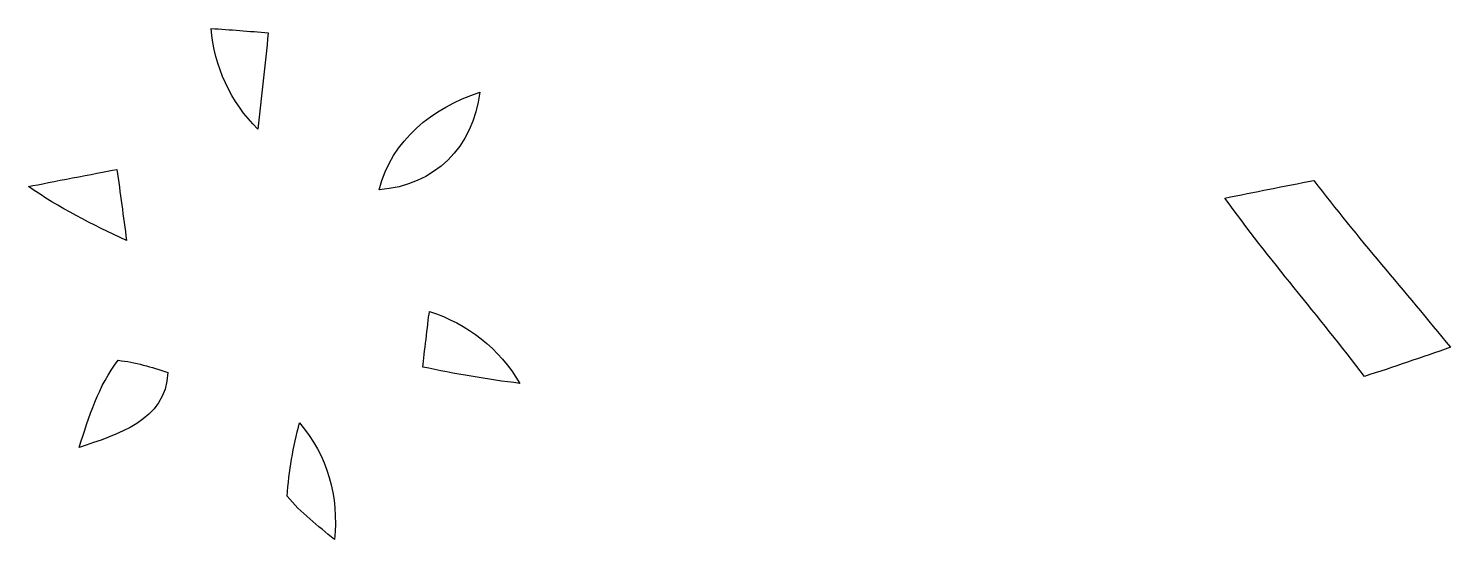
# Model space of a CAD drawing. Header units: centimetres. Extents: x -16 to 15.9, y -7.4 to 7.7.
# Drawn here: x -13.4 to -9.174, y 3.543 to 5.062 of the extents above; entities that cross this region are included whole.
import ezdxf

# ---------------------------------------------------------------- set-up
doc = ezdxf.new("R2010")
doc.units = ezdxf.units.CM
doc.header["$MEASUREMENT"] = 0
doc.layers.add('Layer 1', color=7, linetype='Continuous')

msp = doc.modelspace()

# ---------------------------------------------------------------- linework, layer by layer
at = {"layer": 'Layer 1', "color": 252}
for points, knots in [([(-12.85734, 5.06201), (-12.84817, 4.94806), (-12.79984, 4.84364), (-12.7187, 4.76285), (-12.7187, 4.76285), (-12.70741, 4.85846), (-12.69718, 4.95371), (-12.68765, 5.04896), (-12.68765, 5.04896), (-12.7441, 5.05389), (-12.80054, 5.05813), (-12.85734, 5.06201), (-12.85734, 5.06201), (-12.85734, 5.06201), (-12.85734, 5.06201), (-12.85734, 5.06201)], [0, 0, 0, 0, 0.2, 0.2, 0.2, 0.2, 0.4, 0.4, 0.4, 0.4, 0.6, 0.6, 0.6, 0.6, 1, 1, 1, 1]), ([(-12.35816, 4.58258), (-12.19412, 4.59458), (-12.07735, 4.70994), (-12.05936, 4.87257), (-12.05936, 4.87257), (-12.20011, 4.82565), (-12.32006, 4.73181), (-12.35816, 4.58258), (-12.35816, 4.58258), (-12.35816, 4.58258), (-12.35816, 4.58258), (-12.35816, 4.58258)], [0, 0, 0, 0, 0.25, 0.25, 0.25, 0.25, 0.5, 0.5, 0.5, 0.5, 1, 1, 1, 1]), ([(-13.40026, 4.59246), (-13.30889, 4.52896), (-13.21047, 4.47816), (-13.10887, 4.4323), (-13.10887, 4.4323), (-13.11804, 4.50286), (-13.12757, 4.57306), (-13.13744, 4.64326), (-13.13744, 4.64326), (-13.20306, 4.63056), (-13.33465, 4.60516), (-13.40026, 4.59246), (-13.40026, 4.59246), (-13.40026, 4.59246), (-13.40026, 4.59246), (-13.40026, 4.59246)], [0, 0, 0, 0, 0.2, 0.2, 0.2, 0.2, 0.4, 0.4, 0.4, 0.4, 0.6, 0.6, 0.6, 0.6, 1, 1, 1, 1]), ([(-9.84462, 4.55789), (-9.71409, 4.3755), (-9.56557, 4.20688), (-9.4301, 4.02802), (-9.4301, 4.02802), (-9.34438, 4.05589), (-9.25936, 4.08446), (-9.17434, 4.1148), (-9.17434, 4.1148), (-9.31051, 4.27955), (-9.45056, 4.44077), (-9.58074, 4.6101), (-9.58074, 4.6101), (-9.66893, 4.59352), (-9.75678, 4.57588), (-9.84462, 4.55789), (-9.84462, 4.55789), (-9.84462, 4.55789), (-9.84462, 4.55789), (-9.84462, 4.55789)], [0, 0, 0, 0, 0.1666667, 0.1666667, 0.1666667, 0.1666667, 0.3333333, 0.3333333, 0.3333333, 0.3333333, 0.5, 0.5, 0.5, 0.5, 0.6666667, 0.6666667, 0.6666667, 0.6666667, 1, 1, 1, 1]), ([(-12.20893, 4.22099), (-12.21387, 4.17971), (-12.22375, 4.09716), (-12.22869, 4.05589), (-12.22869, 4.05589), (-12.13309, 4.03542), (-12.03678, 4.0192), (-11.93976, 4.0072), (-11.93976, 4.0072), (-12.00009, 4.11092), (-12.09569, 4.18465), (-12.20893, 4.22099), (-12.20893, 4.22099), (-12.20893, 4.22099), (-12.20893, 4.22099), (-12.20893, 4.22099)], [0, 0, 0, 0, 0.2, 0.2, 0.2, 0.2, 0.4, 0.4, 0.4, 0.4, 0.6, 0.6, 0.6, 0.6, 1, 1, 1, 1]), ([(-13.13356, 4.07599), (-13.19248, 4.0005), (-13.22035, 3.90701), (-13.24963, 3.81706), (-13.24963, 3.81706), (-13.13886, 3.85374), (-12.99069, 3.89678), (-12.9861, 4.03931), (-12.9861, 4.03931), (-13.03408, 4.05624), (-13.08312, 4.07035), (-13.13356, 4.07599), (-13.13356, 4.07599), (-13.13356, 4.07599), (-13.13356, 4.07599), (-13.13356, 4.07599)], [0, 0, 0, 0, 0.2, 0.2, 0.2, 0.2, 0.4, 0.4, 0.4, 0.4, 0.6, 0.6, 0.6, 0.6, 1, 1, 1, 1]), ([(-12.63156, 3.67206), (-12.59099, 3.62303), (-12.53949, 3.58422), (-12.49116, 3.5433), (-12.49116, 3.5433), (-12.47704, 3.66924), (-12.51126, 3.79377), (-12.59452, 3.89008), (-12.59452, 3.89008), (-12.61392, 3.81917), (-12.62627, 3.7465), (-12.63156, 3.67206), (-12.63156, 3.67206), (-12.63156, 3.67206), (-12.63156, 3.67206), (-12.63156, 3.67206)], [0, 0, 0, 0, 0.2, 0.2, 0.2, 0.2, 0.4, 0.4, 0.4, 0.4, 0.6, 0.6, 0.6, 0.6, 1, 1, 1, 1])]:
    msp.add_open_spline(points, degree=3, knots=knots, dxfattribs=at)

doc.saveas('drawing.dxf')
